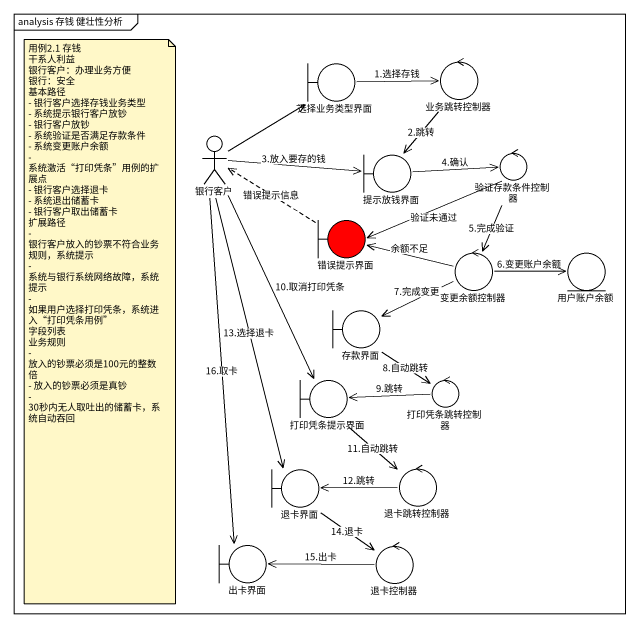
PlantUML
@startuml
mainframe analysis 存钱 健壮性分析
boundary 选择业务类型界面
control 业务跳转控制器
actor 银行客户
boundary 提示放钱界面
control 验证存款条件控制器
boundary 错误提示界面 #FF0000
control 变更余额控制器
entity 用户账户余额
boundary 存款界面
boundary 打印凭条提示界面
control 打印凭条跳转控制器
boundary 退卡界面
control 退卡跳转控制器
boundary 出卡界面
control 退卡控制器
选择业务类型界面 -right-> 业务跳转控制器 : 1.选择存钱
业务跳转控制器 --> 提示放钱界面 : 2.跳转
银行客户 -up-> 选择业务类型界面
银行客户 -right-> 提示放钱界面 : 3.放入要存的钱
银行客户 --> 打印凭条提示界面 : 10.取消打印凭条
银行客户 --> 退卡界面 : 13.选择退卡
银行客户 --> 出卡界面 : 16.取卡
提示放钱界面 -right-> 验证存款条件控制器 : 4.确认
验证存款条件控制器 -left-> 错误提示界面 : 验证未通过
验证存款条件控制器 --> 变更余额控制器 : 5.完成验证
错误提示界面 .left.> 银行客户 : 错误提示信息
变更余额控制器 -left-> 错误提示界面 : 余额不足
变更余额控制器 -right-> 用户账户余额 : 6.变更账户余额
变更余额控制器 -left-> 存款界面 : 7.完成变更
存款界面 --> 打印凭条跳转控制器 : 8.自动跳转
打印凭条提示界面 --> 退卡跳转控制器 : 11.自动跳转
打印凭条跳转控制器 -left-> 打印凭条提示界面 : 9.跳转
退卡界面 --> 退卡控制器 : 14.退卡
退卡跳转控制器 -left-> 退卡界面 : 12.跳转
退卡控制器 -left-> 出卡界面 : 15.出卡
note as N1
  用例2.1 存钱
  干系人利益
  银行客户：办理业务方便
  银行：安全
  基本路径
  - 银行客户选择存钱业务类型
  - 系统提示银行客户放钞
  - 银行客户放钞
  - 系统验证是否满足存款条件
  - 系统变更账户余额
  - 系统激活“打印凭条”用例的扩展点
  - 银行客户选择退卡
  - 系统退出储蓄卡
  - 银行客户取出储蓄卡
  扩展路径
  - 银行客户放入的钞票不符合业务规则，系统提示
  - 系统与银行系统网络故障，系统提示
  - 如果用户选择打印凭条，系统进入“打印凭条用例”
  字段列表
  业务规则
  - 放入的钞票必须是100元的整数倍
  - 放入的钞票必须是真钞
  - 30秒内无人取吐出的储蓄卡，系统自动吞回
end note
@enduml
